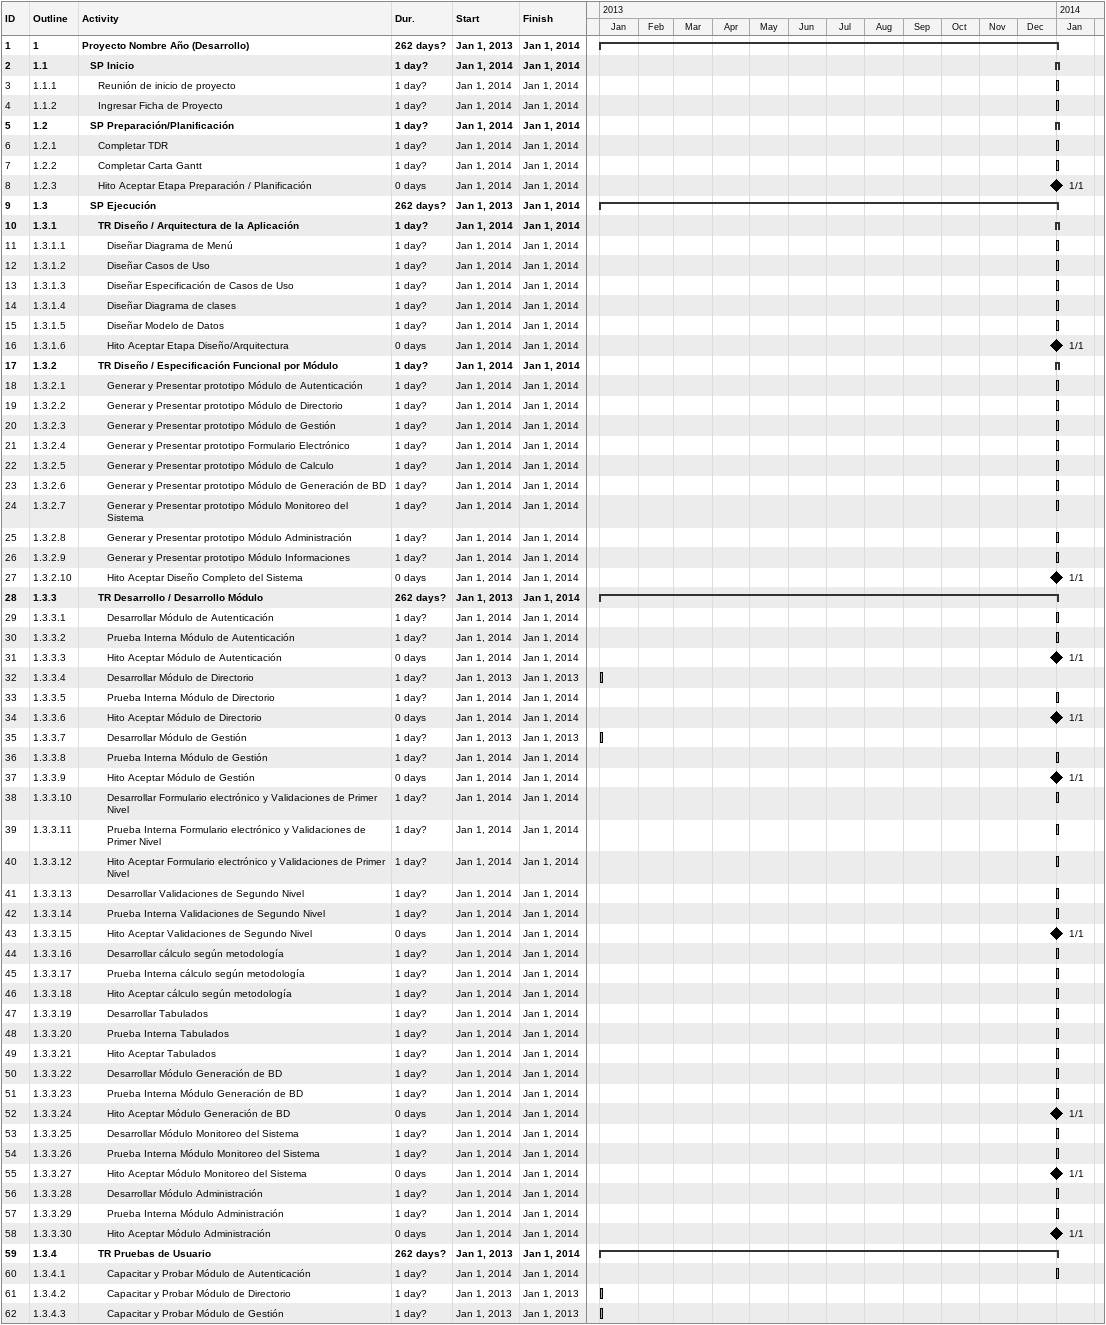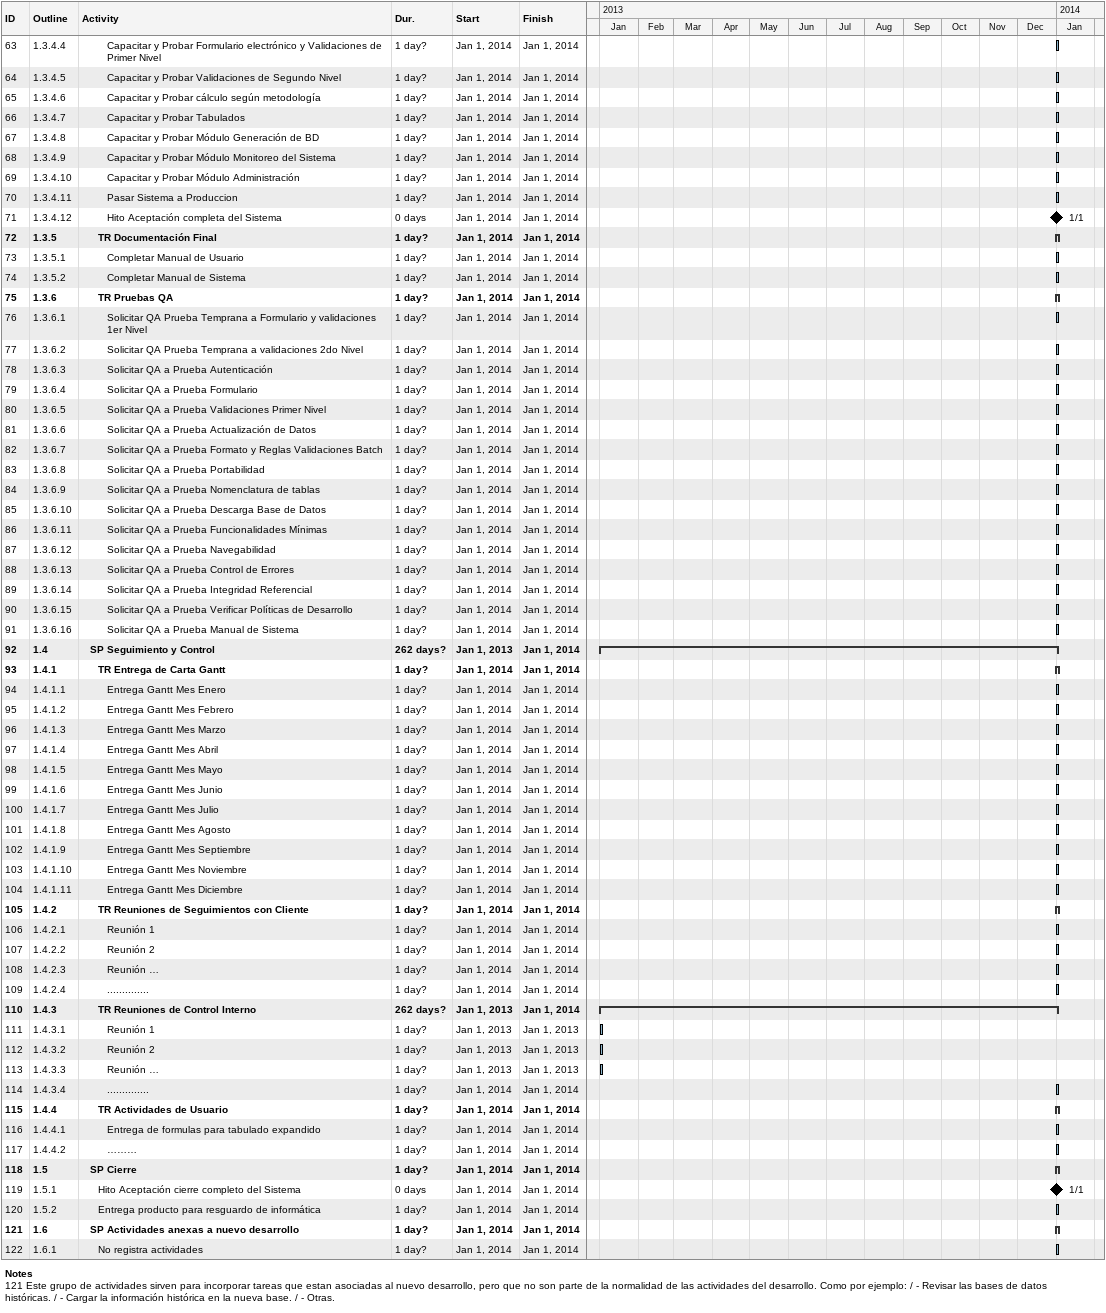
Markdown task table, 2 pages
| ID | WBS | Task | Duration | Start | Finish |
|---|---|---|---|---|---|
| 1 | 1 | **Proyecto Nombre Año (Desarrollo)** | 262d? | 2013-01-01 | 2014-01-01 |
| 2 | 1.1 | **SP Inicio** | 1d? | 2014-01-01 | 2014-01-01 |
| 3 | 1.1.1 | Reunión de inicio de proyecto | 1d? | 2014-01-01 | 2014-01-01 |
| 4 | 1.1.2 | Ingresar Ficha de Proyecto | 1d? | 2014-01-01 | 2014-01-01 |
| 5 | 1.2 | **SP Preparación/Planificación** | 1d? | 2014-01-01 | 2014-01-01 |
| 6 | 1.2.1 | Completar TDR | 1d? | 2014-01-01 | 2014-01-01 |
| 7 | 1.2.2 | Completar Carta Gantt | 1d? | 2014-01-01 | 2014-01-01 |
| 8 | 1.2.3 | Hito Aceptar Etapa Preparación / Planificación | 0d | 2014-01-01 | 2014-01-01 |
| 9 | 1.3 | **SP Ejecución** | 262d? | 2013-01-01 | 2014-01-01 |
| 10 | 1.3.1 | **TR Diseño / Arquitectura de la Aplicación** | 1d? | 2014-01-01 | 2014-01-01 |
| 11 | 1.3.1.1 | Diseñar Diagrama de Menú | 1d? | 2014-01-01 | 2014-01-01 |
| 12 | 1.3.1.2 | Diseñar Casos de Uso | 1d? | 2014-01-01 | 2014-01-01 |
| 13 | 1.3.1.3 | Diseñar Especificación de Casos de Uso | 1d? | 2014-01-01 | 2014-01-01 |
| 14 | 1.3.1.4 | Diseñar Diagrama de clases | 1d? | 2014-01-01 | 2014-01-01 |
| 15 | 1.3.1.5 | Diseñar Modelo de Datos | 1d? | 2014-01-01 | 2014-01-01 |
| 16 | 1.3.1.6 | Hito Aceptar Etapa Diseño/Arquitectura | 0d | 2014-01-01 | 2014-01-01 |
| 17 | 1.3.2 | **TR Diseño / Especificación Funcional por Módulo** | 1d? | 2014-01-01 | 2014-01-01 |
| 18 | 1.3.2.1 | Generar y Presentar prototipo Módulo de Autenticación | 1d? | 2014-01-01 | 2014-01-01 |
| 19 | 1.3.2.2 | Generar y Presentar prototipo Módulo de Directorio | 1d? | 2014-01-01 | 2014-01-01 |
| 20 | 1.3.2.3 | Generar y Presentar prototipo Módulo de Gestión | 1d? | 2014-01-01 | 2014-01-01 |
| 21 | 1.3.2.4 | Generar y Presentar prototipo Formulario Electrónico | 1d? | 2014-01-01 | 2014-01-01 |
| 22 | 1.3.2.5 | Generar y Presentar prototipo Módulo de Calculo | 1d? | 2014-01-01 | 2014-01-01 |
| 23 | 1.3.2.6 | Generar y Presentar prototipo Módulo de Generación de BD | 1d? | 2014-01-01 | 2014-01-01 |
| 24 | 1.3.2.7 | Generar y Presentar prototipo Módulo Monitoreo del Sistema | 1d? | 2014-01-01 | 2014-01-01 |
| 25 | 1.3.2.8 | Generar y Presentar prototipo Módulo Administración | 1d? | 2014-01-01 | 2014-01-01 |
| 26 | 1.3.2.9 | Generar y Presentar prototipo Módulo Informaciones | 1d? | 2014-01-01 | 2014-01-01 |
| 27 | 1.3.2.10 | Hito Aceptar Diseño Completo del Sistema | 0d | 2014-01-01 | 2014-01-01 |
| 28 | 1.3.3 | **TR Desarrollo / Desarrollo Módulo** | 262d? | 2013-01-01 | 2014-01-01 |
| 29 | 1.3.3.1 | Desarrollar Módulo de Autenticación | 1d? | 2014-01-01 | 2014-01-01 |
| 30 | 1.3.3.2 | Prueba Interna Módulo de Autenticación | 1d? | 2014-01-01 | 2014-01-01 |
| 31 | 1.3.3.3 | Hito Aceptar Módulo de Autenticación | 0d | 2014-01-01 | 2014-01-01 |
| 32 | 1.3.3.4 | Desarrollar Módulo de Directorio | 1d? | 2013-01-01 | 2013-01-01 |
| 33 | 1.3.3.5 | Prueba Interna Módulo de Directorio | 1d? | 2014-01-01 | 2014-01-01 |
| 34 | 1.3.3.6 | Hito Aceptar Módulo de Directorio | 0d | 2014-01-01 | 2014-01-01 |
| 35 | 1.3.3.7 | Desarrollar Módulo de Gestión | 1d? | 2013-01-01 | 2013-01-01 |
| 36 | 1.3.3.8 | Prueba Interna Módulo de Gestión | 1d? | 2014-01-01 | 2014-01-01 |
| 37 | 1.3.3.9 | Hito Aceptar Módulo de Gestión | 0d | 2014-01-01 | 2014-01-01 |
| 38 | 1.3.3.10 | Desarrollar Formulario electrónico y Validaciones de Primer Nivel | 1d? | 2014-01-01 | 2014-01-01 |
| 39 | 1.3.3.11 | Prueba Interna Formulario electrónico y Validaciones de Primer Nivel | 1d? | 2014-01-01 | 2014-01-01 |
| 40 | 1.3.3.12 | Hito Aceptar Formulario electrónico y Validaciones de Primer Nivel | 1d? | 2014-01-01 | 2014-01-01 |
| 41 | 1.3.3.13 | Desarrollar Validaciones de Segundo Nivel | 1d? | 2014-01-01 | 2014-01-01 |
| 42 | 1.3.3.14 | Prueba Interna Validaciones de Segundo Nivel | 1d? | 2014-01-01 | 2014-01-01 |
| 43 | 1.3.3.15 | Hito Aceptar Validaciones de Segundo Nivel | 0d | 2014-01-01 | 2014-01-01 |
| 44 | 1.3.3.16 | Desarrollar cálculo según metodología | 1d? | 2014-01-01 | 2014-01-01 |
| 45 | 1.3.3.17 | Prueba Interna cálculo según metodología | 1d? | 2014-01-01 | 2014-01-01 |
| 46 | 1.3.3.18 | Hito Aceptar cálculo según metodología | 1d? | 2014-01-01 | 2014-01-01 |
| 47 | 1.3.3.19 | Desarrollar Tabulados | 1d? | 2014-01-01 | 2014-01-01 |
| 48 | 1.3.3.20 | Prueba Interna Tabulados | 1d? | 2014-01-01 | 2014-01-01 |
| 49 | 1.3.3.21 | Hito Aceptar Tabulados | 1d? | 2014-01-01 | 2014-01-01 |
| 50 | 1.3.3.22 | Desarrollar Módulo Generación de BD | 1d? | 2014-01-01 | 2014-01-01 |
| 51 | 1.3.3.23 | Prueba Interna Módulo Generación de BD | 1d? | 2014-01-01 | 2014-01-01 |
| 52 | 1.3.3.24 | Hito Aceptar Módulo Generación de BD | 0d | 2014-01-01 | 2014-01-01 |
| 53 | 1.3.3.25 | Desarrollar Módulo Monitoreo del Sistema | 1d? | 2014-01-01 | 2014-01-01 |
| 54 | 1.3.3.26 | Prueba Interna Módulo Monitoreo del Sistema | 1d? | 2014-01-01 | 2014-01-01 |
| 55 | 1.3.3.27 | Hito Aceptar Módulo Monitoreo del Sistema | 0d | 2014-01-01 | 2014-01-01 |
| 56 | 1.3.3.28 | Desarrollar Módulo Administración | 1d? | 2014-01-01 | 2014-01-01 |
| 57 | 1.3.3.29 | Prueba Interna Módulo Administración | 1d? | 2014-01-01 | 2014-01-01 |
| 58 | 1.3.3.30 | Hito Aceptar Módulo Administración | 0d | 2014-01-01 | 2014-01-01 |
| 59 | 1.3.4 | **TR Pruebas de Usuario** | 262d? | 2013-01-01 | 2014-01-01 |
| 60 | 1.3.4.1 | Capacitar y Probar Módulo de Autenticación | 1d? | 2014-01-01 | 2014-01-01 |
| 61 | 1.3.4.2 | Capacitar y Probar Módulo de Directorio | 1d? | 2013-01-01 | 2013-01-01 |
| 62 | 1.3.4.3 | Capacitar y Probar Módulo de Gestión | 1d? | 2013-01-01 | 2013-01-01 |
| 63 | 1.3.4.4 | Capacitar y Probar Formulario electrónico y Validaciones de Primer Nivel | 1d? | 2014-01-01 | 2014-01-01 |
| 64 | 1.3.4.5 | Capacitar y Probar Validaciones de Segundo Nivel | 1d? | 2014-01-01 | 2014-01-01 |
| 65 | 1.3.4.6 | Capacitar y Probar cálculo según metodología | 1d? | 2014-01-01 | 2014-01-01 |
| 66 | 1.3.4.7 | Capacitar y Probar Tabulados | 1d? | 2014-01-01 | 2014-01-01 |
| 67 | 1.3.4.8 | Capacitar y Probar Módulo Generación de BD | 1d? | 2014-01-01 | 2014-01-01 |
| 68 | 1.3.4.9 | Capacitar y Probar Módulo Monitoreo del Sistema | 1d? | 2014-01-01 | 2014-01-01 |
| 69 | 1.3.4.10 | Capacitar y Probar Módulo Administración | 1d? | 2014-01-01 | 2014-01-01 |
| 70 | 1.3.4.11 | Pasar Sistema a Produccion | 1d? | 2014-01-01 | 2014-01-01 |
| 71 | 1.3.4.12 | Hito Aceptación completa del Sistema | 0d | 2014-01-01 | 2014-01-01 |
| 72 | 1.3.5 | **TR Documentación Final** | 1d? | 2014-01-01 | 2014-01-01 |
| 73 | 1.3.5.1 | Completar Manual de Usuario | 1d? | 2014-01-01 | 2014-01-01 |
| 74 | 1.3.5.2 | Completar Manual de Sistema | 1d? | 2014-01-01 | 2014-01-01 |
| 75 | 1.3.6 | **TR Pruebas QA** | 1d? | 2014-01-01 | 2014-01-01 |
| 76 | 1.3.6.1 | Solicitar QA Prueba Temprana a Formulario y validaciones 1er Nivel | 1d? | 2014-01-01 | 2014-01-01 |
| 77 | 1.3.6.2 | Solicitar QA Prueba Temprana a validaciones 2do Nivel | 1d? | 2014-01-01 | 2014-01-01 |
| 78 | 1.3.6.3 | Solicitar QA a Prueba Autenticación | 1d? | 2014-01-01 | 2014-01-01 |
| 79 | 1.3.6.4 | Solicitar QA a Prueba Formulario | 1d? | 2014-01-01 | 2014-01-01 |
| 80 | 1.3.6.5 | Solicitar QA a Prueba Validaciones Primer Nivel | 1d? | 2014-01-01 | 2014-01-01 |
| 81 | 1.3.6.6 | Solicitar QA a Prueba Actualización de Datos | 1d? | 2014-01-01 | 2014-01-01 |
| 82 | 1.3.6.7 | Solicitar QA a Prueba Formato y Reglas Validaciones Batch | 1d? | 2014-01-01 | 2014-01-01 |
| 83 | 1.3.6.8 | Solicitar QA a Prueba Portabilidad | 1d? | 2014-01-01 | 2014-01-01 |
| 84 | 1.3.6.9 | Solicitar QA a Prueba Nomenclatura de tablas | 1d? | 2014-01-01 | 2014-01-01 |
| 85 | 1.3.6.10 | Solicitar QA a Prueba Descarga Base de Datos | 1d? | 2014-01-01 | 2014-01-01 |
| 86 | 1.3.6.11 | Solicitar QA a Prueba Funcionalidades Mínimas | 1d? | 2014-01-01 | 2014-01-01 |
| 87 | 1.3.6.12 | Solicitar QA a Prueba Navegabilidad | 1d? | 2014-01-01 | 2014-01-01 |
| 88 | 1.3.6.13 | Solicitar QA a Prueba Control de Errores | 1d? | 2014-01-01 | 2014-01-01 |
| 89 | 1.3.6.14 | Solicitar QA a Prueba Integridad Referencial | 1d? | 2014-01-01 | 2014-01-01 |
| 90 | 1.3.6.15 | Solicitar QA a Prueba Verificar Políticas de Desarrollo | 1d? | 2014-01-01 | 2014-01-01 |
| 91 | 1.3.6.16 | Solicitar QA a Prueba Manual de Sistema | 1d? | 2014-01-01 | 2014-01-01 |
| 92 | 1.4 | **SP Seguimiento y Control** | 262d? | 2013-01-01 | 2014-01-01 |
| 93 | 1.4.1 | **TR Entrega de Carta Gantt** | 1d? | 2014-01-01 | 2014-01-01 |
| 94 | 1.4.1.1 | Entrega Gantt Mes Enero | 1d? | 2014-01-01 | 2014-01-01 |
| 95 | 1.4.1.2 | Entrega Gantt Mes Febrero | 1d? | 2014-01-01 | 2014-01-01 |
| 96 | 1.4.1.3 | Entrega Gantt Mes Marzo | 1d? | 2014-01-01 | 2014-01-01 |
| 97 | 1.4.1.4 | Entrega Gantt Mes Abril | 1d? | 2014-01-01 | 2014-01-01 |
| 98 | 1.4.1.5 | Entrega Gantt Mes Mayo | 1d? | 2014-01-01 | 2014-01-01 |
| 99 | 1.4.1.6 | Entrega Gantt Mes Junio | 1d? | 2014-01-01 | 2014-01-01 |
| 100 | 1.4.1.7 | Entrega Gantt Mes Julio | 1d? | 2014-01-01 | 2014-01-01 |
| 101 | 1.4.1.8 | Entrega Gantt Mes Agosto | 1d? | 2014-01-01 | 2014-01-01 |
| 102 | 1.4.1.9 | Entrega Gantt Mes Septiembre | 1d? | 2014-01-01 | 2014-01-01 |
| 103 | 1.4.1.10 | Entrega Gantt Mes Noviembre | 1d? | 2014-01-01 | 2014-01-01 |
| 104 | 1.4.1.11 | Entrega Gantt Mes Diciembre | 1d? | 2014-01-01 | 2014-01-01 |
| 105 | 1.4.2 | **TR Reuniones de Seguimientos con Cliente** | 1d? | 2014-01-01 | 2014-01-01 |
| 106 | 1.4.2.1 | Reunión 1 | 1d? | 2014-01-01 | 2014-01-01 |
| 107 | 1.4.2.2 | Reunión 2 | 1d? | 2014-01-01 | 2014-01-01 |
| 108 | 1.4.2.3 | Reunión … | 1d? | 2014-01-01 | 2014-01-01 |
| 109 | 1.4.2.4 | .............. | 1d? | 2014-01-01 | 2014-01-01 |
| 110 | 1.4.3 | **TR Reuniones de Control Interno** | 262d? | 2013-01-01 | 2014-01-01 |
| 111 | 1.4.3.1 | Reunión 1 | 1d? | 2013-01-01 | 2013-01-01 |
| 112 | 1.4.3.2 | Reunión 2 | 1d? | 2013-01-01 | 2013-01-01 |
| 113 | 1.4.3.3 | Reunión … | 1d? | 2013-01-01 | 2013-01-01 |
| 114 | 1.4.3.4 | .............. | 1d? | 2014-01-01 | 2014-01-01 |
| 115 | 1.4.4 | **TR Actividades de Usuario** | 1d? | 2014-01-01 | 2014-01-01 |
| 116 | 1.4.4.1 | Entrega de formulas para tabulado expandido | 1d? | 2014-01-01 | 2014-01-01 |
| 117 | 1.4.4.2 | ……… | 1d? | 2014-01-01 | 2014-01-01 |
| 118 | 1.5 | **SP Cierre** | 1d? | 2014-01-01 | 2014-01-01 |
| 119 | 1.5.1 | Hito Aceptación cierre completo del Sistema | 0d | 2014-01-01 | 2014-01-01 |
| 120 | 1.5.2 | Entrega producto para resguardo de informática | 1d? | 2014-01-01 | 2014-01-01 |
| 121 | 1.6 | **SP Actividades anexas a nuevo desarrollo** | 1d? | 2014-01-01 | 2014-01-01 |
| 122 | 1.6.1 | No registra actividades | 1d? | 2014-01-01 | 2014-01-01 |

Notes
- 121: Este grupo de actividades sirven para incorporar tareas que estan asociadas al nuevo desarrollo, pero que no son parte de la normalidad de las actividades del desarrollo. Como por ejemplo: / - Revisar las bases de datos históricas. / - Cargar la información histórica en la nueva base. / - Otras.
